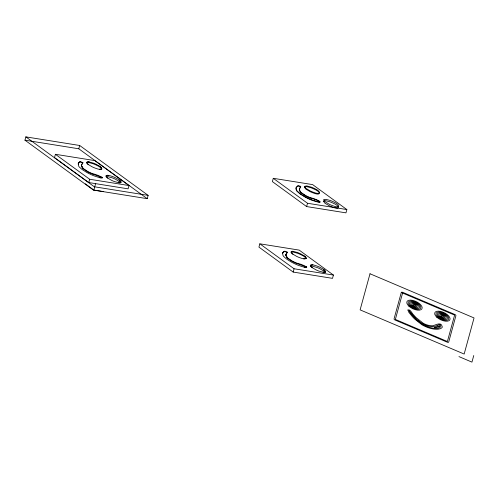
<?xml version="1.0" encoding="UTF-8"?>
<svg xmlns="http://www.w3.org/2000/svg" width="499" height="499" viewBox="0 0 499 499"><rect width="100%" height="100%" fill="white"/><g stroke="black" fill="none" stroke-linecap="round" stroke-linejoin="round"><path stroke-width="0.75" d="M82.915 168.194A5.951 2.838 25.3 0 1 82.347 167.533L81.549 165.5A9.101 4.341 25.3 0 1 81.73 164.527L82.84 162.593L80.557 161.707A3.256 1.553 25.3 0 0 79.915 161.763L78.518 162.942A12.943 6.175 25.3 0 0 78.306 163.572L78.53 165.755A7.323 3.493 25.3 0 0 79.353 167.053L82.179 169.554L86.739 172.411A30.408 14.508 25.3 0 0 90.163 174.17A33.988 16.218 25.3 0 0 93.743 175.754C108.988 181.087 100.673 175.48 92.496 173.658A20.721 9.886 25.3 0 1 87.724 171.475L83.183 168.456L81.587 165.868A8.82 4.21 25.3 0 1 81.593 164.969L82.797 163.073A1.915 0.911 25.3 0 0 82.884 162.605M282.652 253.679L282.952 255.27A7.323 3.493 25.3 0 0 283.781 256.567L286.601 259.068L291.16 261.925A30.408 14.508 25.3 0 0 294.585 263.684A33.988 16.218 25.3 0 0 298.165 265.275C313.409 270.601 305.095 264.994 296.917 263.173A20.721 9.886 25.3 0 1 292.146 260.989L287.605 257.971L286.014 255.382A8.82 4.21 25.3 0 1 286.014 254.484L287.305 252.207L284.979 251.222A3.256 1.553 25.3 0 0 284.336 251.278L282.79 252.856A13.928 6.643 25.3 0 0 282.652 253.679L282.727 253.087A12.943 6.175 25.3 0 1 282.939 252.457L284.336 251.278M24.95 140.175L25.854 136.876L79.69 145.483L148.147 195.377L147.249 198.677L93.413 190.075L24.95 140.175L78.786 148.783L147.249 198.677M55.414 154.297L54.51 157.597L88.747 182.553L128.093 188.84L128.998 185.541L94.76 160.591L55.414 154.297L89.652 179.253L128.998 185.541M78.786 148.783L79.69 145.483M88.747 182.553L89.652 179.253M103.686 191.628L93.849 190.05L95.652 183.457M273.277 178.311L272.373 181.611L306.611 206.567L345.957 212.855L346.861 209.555L312.623 184.605L273.277 178.311L307.515 203.268L346.861 209.555M259.836 243.811L258.931 247.111L293.169 272.067L332.515 278.355L333.419 275.055L299.182 250.105L259.836 243.811L294.073 268.768L333.419 275.055M306.611 206.567L307.515 203.268M293.169 272.067L294.073 268.768M473.757 355.525L471.948 362.124L458.943 356.598M287.212 252.6L286.152 254.041A9.101 4.341 25.3 0 0 285.977 255.014L286.769 257.047A5.951 2.838 25.3 0 0 287.337 257.709M99.825 177.806L102.332 177.663A0.773 0.368 25.3 0 0 102.226 177.426L101.802 177.07M304.247 267.321L306.754 267.177A0.773 0.368 25.3 0 0 306.648 266.94L306.224 266.585M101.702 169.136C102.027 166.66 98.029 165.587 96.357 164.383A16.461 7.853 25.3 0 0 93.226 163.054L88.947 161.907L86.707 162.231A2.096 0.998 25.3 0 0 86.626 162.599L88.329 164.558L92.19 166.841A16.461 7.853 25.3 0 0 95.315 168.169C103.355 171.263 102.987 168.032 96.176 165.038A16.461 7.853 25.3 0 0 93.045 163.716L89.072 162.612L86.664 162.749M306.124 258.65C306.467 256.174 302.456 255.101 300.778 253.897A16.461 7.853 25.3 0 0 297.647 252.569L293.368 251.421L291.129 251.746A2.096 0.998 25.3 0 0 291.054 252.114L292.751 254.072L296.612 256.355A16.461 7.853 25.3 0 0 299.737 257.684C307.777 260.777 307.409 257.546 300.598 254.559A16.461 7.853 25.3 0 0 297.466 253.23L293.493 252.126L291.085 252.263M437.436 325.367L438.434 324.899A15.263 7.285 25.3 0 1 438.821 324.743L438.939 324.706A5.626 2.682 25.3 0 1 439.644 324.543M438.334 326.246L434.785 327.413A12.806 6.107 25.3 0 1 434.261 327.463L438.022 327.213A9.88 4.716 25.3 0 0 438.758 326.932L438.846 326.889A6.275 2.994 25.3 0 0 439.451 326.433M438.534 326.153L439.625 325.641A3.718 1.771 25.3 0 1 439.544 326.271M437.236 325.467C430.936 328.529 423.595 324.874 418.586 320.869M120.558 182.771C122.392 180.713 117.065 178.823 115.649 177.837A16.461 7.853 25.3 0 0 112.518 176.509C111.14 176.159 105.563 173.733 106.212 176.677A5.477 2.614 25.3 0 0 107.815 178.131L111.483 180.295A16.461 7.853 25.3 0 0 114.608 181.624L119.086 182.79L121.101 182.491A2.102 1.004 25.3 0 0 121.213 182.116L119.336 179.989M324.98 272.286C326.814 270.233 321.487 268.337 320.071 267.352A16.461 7.853 25.3 0 0 316.946 266.023C315.561 265.68 309.985 263.247 310.634 266.192A5.477 2.614 25.3 0 0 312.237 267.645M79.915 161.763L78.362 163.341A13.928 6.643 25.3 0 0 78.231 164.165M89.252 161.95C86.377 160.846 86.009 163.728 88.504 164.689M99.295 169.273L101.808 169.036A2.096 0.998 25.3 0 0 101.921 168.693L100.043 166.535M108.545 175.405L106.031 175.642A2.102 1.004 25.3 0 0 105.931 176.103L107.796 178.143M293.674 251.465C290.805 250.361 290.43 253.243 292.925 254.203M303.716 258.788L306.23 258.551A2.096 0.998 25.3 0 0 306.342 258.208L305.282 256.698M312.967 264.919L310.453 265.156A2.102 1.004 25.3 0 0 310.353 265.618L312.218 267.657L315.904 269.809A16.461 7.853 25.3 0 0 319.036 271.138L323.508 272.311L325.523 272.005A2.102 1.004 25.3 0 0 325.635 271.631L323.757 269.504M148.147 195.377L94.311 186.776L25.854 136.876M310.266 197.997C317.9 199.712 327.126 205.451 311.513 200.099A33.988 16.218 25.3 0 1 307.933 198.515A30.408 14.508 25.3 0 1 304.515 196.756L299.949 193.893L297.13 191.398A7.323 3.493 25.3 0 1 296.3 190.1L296.001 188.722A13.86 6.612 25.3 0 1 296.138 187.686L297.685 186.108A3.256 1.553 25.3 0 1 298.327 186.052L300.616 186.938L299.581 188.703A9.125 4.354 25.3 0 0 299.325 189.845L300.23 192.015A5.919 2.826 25.3 0 0 300.953 192.801L305.494 195.82A20.721 9.886 25.3 0 0 310.266 198.003M92.402 173.983L101.715 177.401M87.631 171.806L83.09 168.787A5.919 2.826 25.3 0 1 82.379 168.026L81.468 165.93A9.057 4.323 25.3 0 1 81.593 164.969M440.006 324.581C443.106 327.487 437.024 329.221 434.766 328.361C427.231 327.731 420.301 323.789 415.156 318.368A53.755 25.649 25.3 0 1 413.241 316.378L410.527 313.135A18.051 8.614 25.3 0 1 409.735 311.962L409.529 311.582M323.396 270.82L319.709 268.668A16.461 7.853 25.3 0 0 316.584 267.339L312.605 266.241A5.477 2.614 25.3 0 0 310.609 266.167M118.974 181.305L115.288 179.153A16.461 7.853 25.3 0 0 112.156 177.825L108.183 176.727A5.477 2.614 25.3 0 0 106.181 176.652M85.285 183.813L93.849 190.05M304.465 256.049L304.976 256.442M287.175 252.438L284.892 251.552A3.256 1.553 25.3 0 0 284.249 251.608L282.964 252.569A11.889 5.67 25.3 0 0 282.727 253.087M82.753 162.923L80.464 162.038A3.256 1.553 25.3 0 0 79.821 162.094L78.536 163.054A11.889 5.67 25.3 0 0 78.306 163.572M418.567 320.876A33.402 15.937 25.3 0 1 413.939 316.466L409.567 311.176A12.007 5.726 25.3 0 0 409.367 310.946L409.249 310.815A5.926 2.826 25.3 0 0 409.536 311.582M118.575 182.703A5.477 2.614 25.3 0 0 120.583 182.796A5.477 2.614 25.3 0 0 118.955 181.318M92.402 173.989A20.721 9.886 25.3 0 1 87.631 171.806M101.709 177.407A1.054 0.505 25.3 0 1 102.226 177.869M323.377 270.832A5.477 2.614 25.3 0 1 325.017 272.286M325.005 272.311A5.477 2.614 25.3 0 1 322.996 272.217M306.648 267.383A1.054 0.505 25.3 0 0 306.13 266.921L296.824 263.503A20.721 9.886 25.3 0 1 292.058 261.32L287.511 258.301A5.919 2.826 25.3 0 1 286.8 257.54L285.89 255.444A9.057 4.323 25.3 0 1 286.014 254.484M287.305 252.12A1.915 0.911 25.3 0 1 287.193 252.569M304.321 187.044L305.756 189.04L309.873 191.516A16.461 7.853 25.3 0 0 312.998 192.845C321.294 196.201 321.163 191.984 314.039 189.052A16.461 7.853 25.3 0 0 310.908 187.73L306.436 186.557L304.321 187.044M304.502 186.383L305.937 188.379L310.054 190.855A16.461 7.853 25.3 0 0 313.179 192.184C321.475 195.539 321.344 191.323 314.22 188.397A16.461 7.853 25.3 0 0 311.089 187.069L306.617 185.896L304.502 186.383M323.439 201.159L324.868 203.149L328.984 205.632A16.461 7.853 25.3 0 0 332.109 206.96C340.405 210.31 340.274 206.099 333.151 203.168A16.461 7.853 25.3 0 0 330.02 201.839L325.548 200.673L323.439 201.159M323.795 199.837L325.229 201.833L329.346 204.309A16.461 7.853 25.3 0 0 332.471 205.638C340.767 208.994 340.636 204.777 333.513 201.852A16.461 7.853 25.3 0 0 330.382 200.523L325.909 199.351L323.795 199.837M407.939 310.004L408.787 312.243L412.193 316.447A55.071 26.279 25.3 0 0 414.657 318.998L421.961 324.787A15.064 7.186 25.3 0 0 423.938 325.872L426.764 327.138A17.677 8.439 25.3 0 0 433.307 328.978A16.617 7.928 25.3 0 0 435.359 329.221A17.134 8.177 25.3 0 0 438.403 329.165L440.729 328.604L442.052 327.581A6.637 3.162 25.3 0 0 442.27 326.795C441.372 321.587 436.151 324.755 433.132 325.704A9.893 4.722 25.3 0 1 431.516 325.76L431.148 325.735A11.739 5.601 25.3 0 1 428.572 325.329L427.082 324.924A10.017 4.784 25.3 0 1 423.277 323.271L416.154 317.638A36.564 17.446 25.3 0 1 413.921 315.218C412.087 313.902 410.477 308.831 407.939 310.004M300.754 186.801L299.674 188.373A9.125 4.354 25.3 0 0 299.412 189.514L300.317 191.685A5.919 2.826 25.3 0 0 301.047 192.471L305.588 195.489A20.721 9.886 25.3 0 0 310.359 197.673C317.994 199.382 327.213 205.126 311.607 199.768A33.988 16.218 25.3 0 1 308.026 198.184A30.408 14.508 25.3 0 1 304.602 196.425L300.042 193.568L297.223 191.067A7.323 3.493 25.3 0 1 296.394 189.77L296.088 188.391A13.86 6.612 25.3 0 1 296.231 187.356L297.778 185.778A3.256 1.553 25.3 0 1 298.421 185.722L300.117 186.139L300.754 186.801M370.002 273.764L360.11 309.873L464.157 354.053L474.05 317.938L370.002 273.764M401.29 292.47L394.06 318.861A1.416 0.674 25.3 0 0 395.177 320.077L447.21 342.164A1.416 0.674 25.3 0 0 448.688 342.058L455.918 315.667A1.416 0.674 25.3 0 0 454.801 314.457L402.768 292.364A1.416 0.674 25.3 0 0 401.29 292.47M402.587 293.025L395.358 319.416L447.391 341.509L454.62 315.112L402.587 293.025M436.818 317.233A8.315 3.967 25.3 0 0 449.774 319.953A8.315 3.967 25.3 0 0 440.517 311.395A8.315 3.967 25.3 0 0 436.818 317.233M408.924 306.186A8.315 3.967 25.3 0 0 421.88 308.906A8.315 3.967 25.3 0 0 412.623 300.348A8.315 3.967 25.3 0 0 408.924 306.186M437.766 317.052A6.899 3.293 25.3 0 0 448.507 319.31A6.899 3.293 25.3 0 0 440.835 312.212A6.899 3.293 25.3 0 0 437.766 317.052M409.872 306.012A6.899 3.293 25.3 0 0 420.613 308.263A6.899 3.293 25.3 0 0 412.941 301.171A6.899 3.293 25.3 0 0 409.872 306.012M438.708 316.877A5.477 2.614 25.3 0 0 447.247 318.668A5.477 2.614 25.3 0 0 441.147 313.029A5.477 2.614 25.3 0 0 438.708 316.877M439.656 316.703A4.061 1.94 25.3 0 0 445.987 318.025A4.061 1.94 25.3 0 0 441.465 313.846A4.061 1.94 25.3 0 0 439.656 316.703M440.605 316.522A2.645 1.26 25.3 0 0 444.721 317.389A2.645 1.26 25.3 0 0 441.777 314.663A2.645 1.26 25.3 0 0 440.605 316.522M441.546 316.347A1.229 0.586 25.3 0 0 443.461 316.746A1.229 0.586 25.3 0 0 442.095 315.48A1.229 0.586 25.3 0 0 441.546 316.347M410.814 305.831A5.477 2.614 25.3 0 0 419.353 307.627A5.477 2.614 25.3 0 0 413.253 301.989A5.477 2.614 25.3 0 0 410.814 305.831M411.762 305.656A4.061 1.94 25.3 0 0 418.093 306.985A4.061 1.94 25.3 0 0 413.571 302.806A4.061 1.94 25.3 0 0 411.762 305.656M412.71 305.482A2.645 1.26 25.3 0 0 416.827 306.342A2.645 1.26 25.3 0 0 413.883 303.623A2.645 1.26 25.3 0 0 412.71 305.482M413.652 305.301A1.229 0.586 25.3 0 0 415.567 305.706A1.229 0.586 25.3 0 0 414.201 304.44A1.229 0.586 25.3 0 0 413.652 305.301"/></g></svg>
